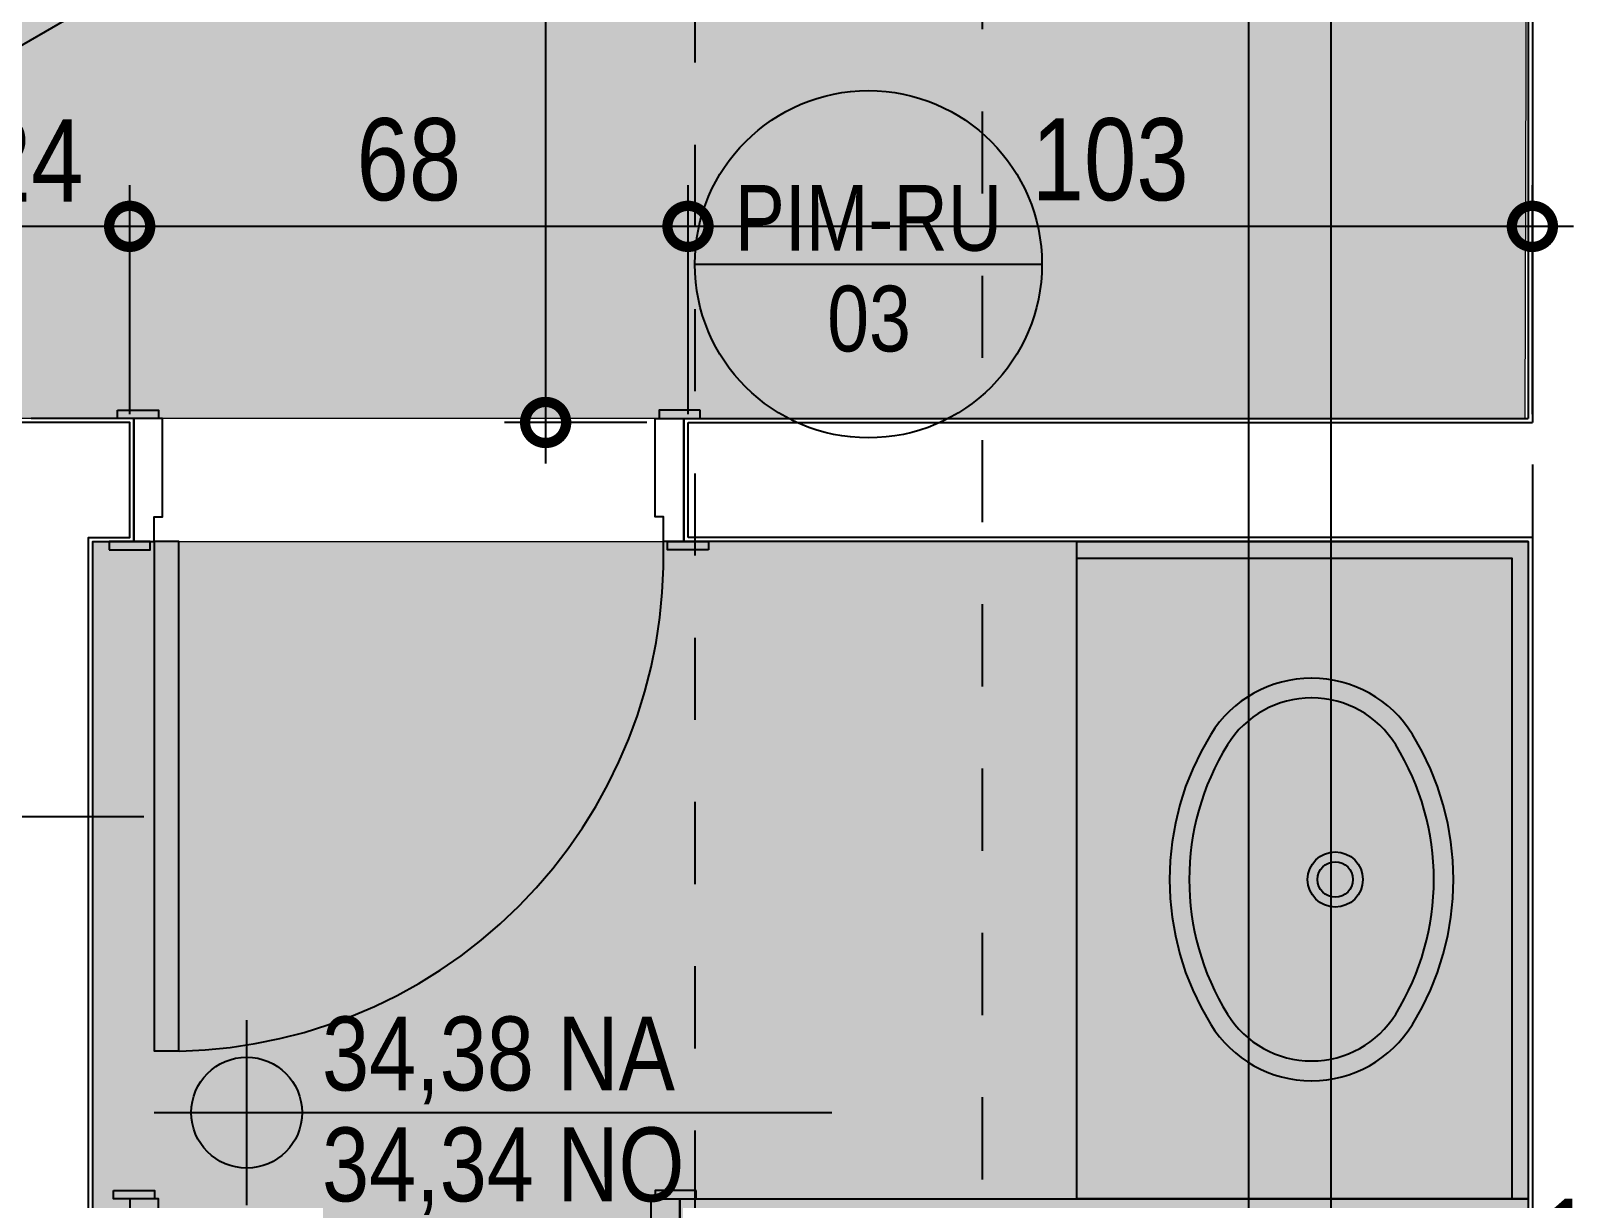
# Model space of a CAD drawing. Header units: metres. Extents: x -23 to 570, y -54 to 184.
# Drawn here: x -6.838 to -4.94, y 5.136 to 6.557 of the extents above; entities that cross this region are included whole.
import ezdxf
from ezdxf.enums import TextEntityAlignment as Align

# ---------------------------------------------------------------- set-up
doc = ezdxf.new("R2010")
doc.units = ezdxf.units.M
doc.header["$PDMODE"] = 35
for name, pattern in [('DASHEDX2', [1.5, 1, -0.5]), ('PUC$0$DASHEDX2', [1.5, 1, -0.5]), ('PUC$0$HIDDEN2', [0.1875, 0.125, -0.0625])]:
    doc.linetypes.add(name, pattern=pattern)
for name, color, linetype in [('1', 232, 'DASHEDX2'), ('ARQ-DIM', 2, 'Continuous'), ('ARQ-DIM.', 2, 'Continuous'), ('ARQ-PRJ', 7, 'DASHEDX2'), ('ARQ-SIM', 1, 'Continuous'), ('PUC$0$ARQ-ALV ACAB', 4, 'Continuous'), ('PUC$0$ARQ-ALV OSSO', 5, 'Continuous'), ('PUC$0$ARQ-CAX @ 1', 1, 'Continuous'), ('PUC$0$ARQ-DRYWALL', 7, 'Continuous'), ('PUC$0$ARQ-HID', 7, 'Continuous'), ('PUC$0$ARQ-PRJ', 7, 'PUC$0$DASHEDX2')]:
    doc.layers.add(name, color=color, linetype=linetype)
doc.layers.add('PUC$0$ARQ-FORRO', color=9, linetype='Continuous', lineweight=5)
doc.styles.add('Adesa', font='ARIALN.TTF')
doc.dimstyles.new('ADESA 1-0050', dxfattribs={"dimtxt": 0.1, "dimasz": 0.1, "dimexe": 0.05, "dimexo": 0.05, "dimgap": 0.03, "dimtad": 1, "dimdec": 1, "dimlfac": 100, "dimzin": 12, "dimtxsty": 'Adesa', "dimblk": 'DOTSMALL', "dimcen": 1, "dimdle": 0.05, "dimclrd": 1, "dimclre": 1, "dimclrt": 256, "dimazin": 3, "dimtm": 1e-09, "dimtfac": 1, "dimtdec": 1, "dimtmove": 1, "dimatfit": 0, "dimldrblk": 'DOTSMALL', "dimfxl": 0.8, "dimtvp": 2, "dimtolj": 1, "dimtzin": 0, "dimarcsym": 0})

# ---------------------------------------------------------------- blocks, each defined once
blk = doc.blocks.new('_DotSmall')
at = {"color": 0, "linetype": 'ByBlock', "const_width": 0.5}
blk.add_lwpolyline([(-0.0625, 0, 1), (0.0625, 0, 1)], format="xyb", close=True, dxfattribs=at)
blk = doc.blocks.new('*D374')
at = {"layer": 'ARQ-DIM', "color": 1, "lineweight": -2, "transparency": 16777216}
for p, q in [((-6.0384, 6.0912), (-6.0384, 6.3699)), ((-5.01, 6.0912), (-5.01, 6.3699)), ((-4.96, 6.3199), (-6.0884, 6.3199))]:
    blk.add_line(p, q, dxfattribs=at)
at = {"layer": 'Defpoints', "color": 0, "transparency": 16777216}
for p in [(-6.0384, 6.3199), (-6.0384, 6.0412, 0), (-5.01, 6.0412, 0)]:
    blk.add_point(p, dxfattribs=at)
at = {"layer": 'ARQ-DIM', "color": 1, "lineweight": -2, "transparency": 16777216, "xscale": 0.1, "yscale": 0.1, "zscale": 0.1, "rotation": 180}
blk.add_blockref('_DotSmall', (-6.0384, 6.3199), dxfattribs=at)
at = {"layer": 'ARQ-DIM', "color": 1, "lineweight": -2, "transparency": 16777216, "xscale": 0.1, "yscale": 0.1, "zscale": 0.1}
blk.add_blockref('_DotSmall', (-5.01, 6.3199), dxfattribs=at)
at = {"layer": 'ARQ-DIM', "transparency": 16777216, "insert": (-5.5242, 6.4009), "char_height": 0.1, "attachment_point": 5, "style": 'Adesa'}
blk.add_mtext('\\A1;103', dxfattribs=at)
blk = doc.blocks.new('*D375')
at = {"layer": 'ARQ-DIM', "color": 1, "lineweight": -2, "transparency": 16777216}
for p, q in [((-6.7184, 6.0912), (-6.7184, 6.3699)), ((-6.0384, 6.0912), (-6.0384, 6.3699)), ((-5.9884, 6.3199), (-6.7684, 6.3199))]:
    blk.add_line(p, q, dxfattribs=at)
at = {"layer": 'Defpoints', "color": 0, "transparency": 16777216}
for p in [(-6.7184, 6.3199), (-6.7184, 6.0412, 0), (-6.0384, 6.0412, 0)]:
    blk.add_point(p, dxfattribs=at)
at = {"layer": 'ARQ-DIM', "color": 1, "lineweight": -2, "transparency": 16777216, "xscale": 0.1, "yscale": 0.1, "zscale": 0.1, "rotation": 180}
blk.add_blockref('_DotSmall', (-6.7184, 6.3199), dxfattribs=at)
at = {"layer": 'ARQ-DIM', "color": 1, "lineweight": -2, "transparency": 16777216, "xscale": 0.1, "yscale": 0.1, "zscale": 0.1}
blk.add_blockref('_DotSmall', (-6.0384, 6.3199), dxfattribs=at)
at = {"layer": 'ARQ-DIM', "transparency": 16777216, "insert": (-6.3784, 6.4009), "char_height": 0.1, "attachment_point": 5, "style": 'Adesa'}
blk.add_mtext('\\A1;68', dxfattribs=at)
blk = doc.blocks.new('*D376')
at = {"layer": 'ARQ-DIM', "color": 1, "lineweight": -2, "transparency": 16777216}
for p, q in [((-6.9584, 6.0912), (-6.9584, 6.3699)), ((-6.7184, 6.0912), (-6.7184, 6.3699)), ((-6.6684, 6.3199), (-7.0084, 6.3199))]:
    blk.add_line(p, q, dxfattribs=at)
at = {"layer": 'Defpoints', "color": 0, "transparency": 16777216}
for p in [(-6.9584, 6.3199), (-6.9584, 6.0412, 0), (-6.7184, 6.0412, 0)]:
    blk.add_point(p, dxfattribs=at)
at = {"layer": 'ARQ-DIM', "color": 1, "lineweight": -2, "transparency": 16777216, "xscale": 0.1, "yscale": 0.1, "zscale": 0.1, "rotation": 180}
blk.add_blockref('_DotSmall', (-6.9584, 6.3199), dxfattribs=at)
at = {"layer": 'ARQ-DIM', "color": 1, "lineweight": -2, "transparency": 16777216, "xscale": 0.1, "yscale": 0.1, "zscale": 0.1}
blk.add_blockref('_DotSmall', (-6.7184, 6.3199), dxfattribs=at)
at = {"layer": 'ARQ-DIM', "transparency": 16777216, "insert": (-6.8384, 6.4001), "char_height": 0.1, "attachment_point": 5, "style": 'Adesa'}
blk.add_mtext('\\A1;24', dxfattribs=at)
blk = doc.blocks.new('*D394')
at = {"layer": 'ARQ-DIM', "color": 1, "lineweight": -2, "transparency": 16777216}
for p, q in [((-6.2118, 7.5912), (-6.2118, 6.0312)), ((-6.2151, 7.5412), (-6.2618, 7.5412)), ((-6.0884, 6.0812), (-6.2618, 6.0812))]:
    blk.add_line(p, q, dxfattribs=at)
at = {"layer": 'Defpoints', "color": 0, "transparency": 16777216}
for p in [(-6.1651, 7.5412, 0), (-6.2118, 6.0812), (-6.0384, 6.0812, 0)]:
    blk.add_point(p, dxfattribs=at)
at = {"layer": 'ARQ-DIM', "color": 1, "lineweight": -2, "transparency": 16777216, "xscale": 0.1, "yscale": 0.1, "zscale": 0.1}
for p, rotation in [((-6.2118, 7.5412), 90), ((-6.2118, 6.0812), 270)]:
    blk.add_blockref('_DotSmall', p, dxfattribs=dict(at, rotation=rotation))
at = {"layer": 'ARQ-DIM', "transparency": 16777216, "insert": (-6.2929, 6.8112), "char_height": 0.1, "attachment_point": 5, "rotation": 90, "style": 'Adesa'}
blk.add_mtext('\\A1;146', dxfattribs=at)
blk = doc.blocks.new('NipAcOs')
at = {"layer": 'ARQ-SIM'}
h = blk.add_hatch(color=256, dxfattribs=at)
h.dxf.hatch_style = 1
h.paths.add_polyline_path([(0, 0.15, 0.414214), (-0.15, 0), (0, 0)])
h.paths.add_polyline_path([(0.15, 0), (0, 0), (0, -0.15, 0.414214)])
for p, q in [((0, -0.25), (0, 0.25)), ((-0.25, 0), (0.15, 0)), ((0.15, 0), (1.5834, 0))]:
    blk.add_line(p, q, dxfattribs=at)
blk.add_circle((0, 0), 0.15, dxfattribs=at)
at = {"style": 'Adesa'}
for p in [(0.204, 0.06), (0.204, -0.24)]:
    blk.add_attdef('000,00', p, '', height=0.2, dxfattribs=at)
blk = doc.blocks.new('TIPO COTA$0$Chamada_planta')
at = {"layer": 'ARQ-SIM'}
blk.add_line((-1.409, 0), (1.409, 0), dxfattribs=at)
blk.add_circle((0, 0), 1.409, dxfattribs=at)
at = {"layer": 'ARQ-SIM', "color": 2, "style": 'Adesa'}
for tag, p in [('NUMERO', (0, 0.234)), ('C.D.', (0, -0.272))]:
    blk.add_attdef(tag, text='', height=0.5, dxfattribs=at).set_placement(p, align=Align.MIDDLE_CENTER)
blk = doc.blocks.new('*U2441')
blk.add_lwpolyline([(0.4, -0.55), (-0.4, -0.55), (-0.4, 0), (0.4, 0)], close=True)
at = {"ltscale": 0.005}
for radius in [0.0336, 0.0216]:
    blk.add_circle((0.0113, -0.2351), radius, dxfattribs=at)
at = {"linetype": 'PUC$0$HIDDEN2', "ltscale": 100}
for centre, radius, start, end in [((0.0113, -0.4273), 0.3363, 58.3318, 121.6682), ((-0.0896, -0.2637), 0.1441, 121.6682, 180), ((0.1121, -0.2637), 0.1441, 0, 58.3318), ((-0.0896, -0.2641), 0.1441, 180, 238.3318), ((0.0113, -0.1006), 0.3363, 238.3318, 301.6682)]:
    blk.add_arc(centre, radius, start, end, dxfattribs=at)
at = {"ltscale": 0.005}
for centre, radius, start, end in [((0.0113, -0.4273), 0.3123, 58.3318, 121.6682), ((-0.0896, -0.2637), 0.1201, 121.6682, 180)]:
    blk.add_arc(centre, radius, start, end, dxfattribs=at)
at = {"linetype": 'Continuous'}
for centre, radius, start, end in [((0.1121, -0.2637), 0.1201, 0, 58.3318), ((0.1121, -0.2641), 0.1201, 301.6682, 0), ((0.0113, -0.1006), 0.3123, 238.3318, 301.6682)]:
    blk.add_arc(centre, radius, start, end, dxfattribs=at)
for centre, radius, start, end in [((-0.0896, -0.2641), 0.1201, 180, 238.3318), ((0.1121, -0.2641), 0.1441, 301.6682, 0)]:
    blk.add_arc(centre, radius, start, end)
blk = doc.blocks.new('*U2437')
for points in [[(-0.045, 0.01), (0.005, 0.01), (0.005, 0), (-0.045, 0)], [(0.665, 0.01), (0.615, 0.01), (0.615, 0), (0.665, 0)], [(-0.055, -0.16), (-0.005, -0.16), (-0.005, -0.15), (-0.055, -0.15)], [(0, -0.15), (0, -0.77), (0.03, -0.77), (0.03, -0.15)], [(0.675, -0.16), (0.625, -0.16), (0.625, -0.15), (0.675, -0.15)]]:
    blk.add_lwpolyline(points, close=True)
for points in [[(-0.04, -0.15), (0, -0.15), (0, -0.12), (0.01, -0.12), (0.01, 0), (-0.025, 0), (-0.025, -0.15)], [(0.66, -0.15), (0.62, -0.15), (0.62, -0.12), (0.61, -0.12), (0.61, 0), (0.645, 0), (0.645, -0.15)]]:
    blk.add_lwpolyline(points)
at = {"layer": 'PUC$0$ARQ-PRJ'}
blk.add_arc((0.0179, -0.1679), 0.6024, 268.2986, 1.7014, dxfattribs=at)
blk = doc.blocks.new('*U2438')
for points in [[(-0.045, -0.05), (0.005, -0.05), (0.005, -0.06), (-0.045, -0.06)], [(0.665, -0.05), (0.615, -0.05), (0.615, -0.06), (0.665, -0.06)], [(-0.055, -0.16), (-0.005, -0.16), (-0.005, -0.15), (-0.055, -0.15)], [(0, -0.15), (0, -0.77), (0.03, -0.77), (0.03, -0.15)], [(0.675, -0.16), (0.625, -0.16), (0.625, -0.15), (0.675, -0.15)]]:
    blk.add_lwpolyline(points, close=True)
for points in [[(-0.04, -0.15), (0, -0.15), (0, -0.12), (0.01, -0.12), (0.01, -0.06), (-0.025, -0.06), (-0.025, -0.15)], [(0.66, -0.15), (0.62, -0.15), (0.62, -0.12), (0.61, -0.12), (0.61, -0.06), (0.645, -0.06), (0.645, -0.15)]]:
    blk.add_lwpolyline(points)
at = {"layer": 'PUC$0$ARQ-PRJ'}
blk.add_arc((0.0179, -0.1679), 0.6024, 268.2986, 1.7014, dxfattribs=at)
blk = doc.blocks.new('PUC$0$forro area comum')
at = {"layer": 'PUC$0$ARQ-FORRO'}
h = blk.add_hatch(color=256, dxfattribs=at)
h.dxf.hatch_style = 1
h.paths.add_polyline_path([(-8.6575, 6.0862), (-8.6534, 8.4249), (-7.1734, 8.4249), (-7.1734, 7.5362), (-5.015, 7.5362), (-5.0192, 6.0862)])
h = blk.add_hatch(color=256, dxfattribs=at)
h.dxf.hatch_style = 1
h.paths.add_polyline_path([(-6.7634, 5.9362), (-5.015, 5.9362), (-5.015, 5.0462), (-5.1216, 5.0462), (-5.1216, 4.1049), (-6.7634, 4.1049)])
at = {"layer": 'PUC$0$ARQ-FORRO', "elevation": 0}
for points in [[(-8.6575, 6.0862), (-8.6534, 8.4249), (-7.1734, 8.4249), (-7.1734, 7.5362), (-5.015, 7.5362), (-5.0192, 6.0862)], [(-6.7634, 5.9362), (-5.015, 5.9362), (-5.015, 5.0462), (-5.1216, 5.0462), (-5.1216, 4.1049), (-6.7634, 4.1049)]]:
    blk.add_lwpolyline(points, close=True, dxfattribs=at)
blk = doc.blocks.new('PUC')
at = {"layer": 'PUC$0$ARQ-ALV ACAB'}
for p, q in [((-6.0434, 5.9362, 0), (-6.0434, 6.0862, 0)), ((-6.0434, 6.0862, 0), (-5.015, 6.0862, 0)), ((-5.015, 5.9362, 0), (-6.0434, 5.9362, 0))]:
    blk.add_line(p, q, dxfattribs=at)
at = {"layer": 'PUC$0$ARQ-ALV ACAB', "elevation": 0}
for points in [[(-5.015, 7.5362), (-5.015, 6.0862)], [(-5.015, 5.9362), (-5.015, 4.1049), (-6.7634, 4.1049), (-6.7634, 5.9362), (-6.7134, 5.9362), (-6.7134, 6.0862), (-6.8384, 6.0862)]]:
    blk.add_lwpolyline(points, dxfattribs=at)
at = {"layer": 'PUC$0$ARQ-ALV OSSO'}
for p, q in [((-6.0384, 5.9412, 0), (-6.0384, 6.0812, 0)), ((-6.0384, 6.0812, 0), (-5.01, 6.0812, 0)), ((-5.01, 5.9412, 0), (-6.0384, 5.9412, 0))]:
    blk.add_line(p, q, dxfattribs=at)
at = {"layer": 'PUC$0$ARQ-ALV OSSO', "elevation": 0}
for points in [[(-5.01, 7.5412), (-5.01, 6.0812)], [(-6.7684, 4.0999), (-6.7684, 5.9412), (-6.7184, 5.9412), (-6.7184, 6.0812), (-6.9584, 6.0812)], [(-5.01, 5.9412), (-5.01, 4.0999)]]:
    blk.add_lwpolyline(points, dxfattribs=at)
at = {"layer": 'PUC$0$ARQ-DRYWALL'}
blk.add_polyline3d([(-6.0483, 5.0462, 0), (-6.0483, 5.1362, 0), (-5.015, 5.1362, 0)], dxfattribs=at)
at = {"layer": 'PUC$0$ARQ-HID', "elevation": 0}
for points in [[(-5.565, 5.9362), (-5.015, 5.9362), (-5.015, 5.1362)], [(-5.565, 5.9162), (-5.035, 5.9162), (-5.035, 5.1362)]]:
    blk.add_lwpolyline(points, dxfattribs=at)
at = {"layer": 'PUC$0$ARQ-CAX @ 1'}
for name, p in [('*U2437', (-6.6884, 6.0862, 0)), ('*U2438', (-6.6933, 5.1963, 0))]:
    blk.add_blockref(name, p, dxfattribs=at)
at = {"layer": 'PUC$0$ARQ-FORRO'}
blk.add_blockref('PUC$0$forro area comum', (0, 0), dxfattribs=at)
at = {"layer": 'PUC$0$ARQ-HID', "extrusion": (4.32089e-06, 8.65313e-07, 1), "rotation": 269.9999999998287}
blk.add_blockref('*U2441', (-5.015, 5.5362, 0), dxfattribs=at)
blk = doc.blocks.new('*D1357')
at = {"layer": 'ARQ-DIM.', "color": 1, "lineweight": -2, "transparency": 16777216}
for p, q in [((-5.065, 4.8585), (-5.0212, 5.0045)), ((-5.0212, 5.0045), (-4.8517, 5.0045)), ((-5.115, 4.8049), (-5.115, 4.9085)), ((-5.015, 4.8049), (-5.015, 4.9085)), ((-5.115, 4.8585), (-5.215, 4.8585)), ((-5.015, 4.8585), (-5.115, 4.8585)), ((-5.015, 4.8585), (-5.115, 4.8585)), ((-5.015, 4.8585), (-4.915, 4.8585))]:
    blk.add_line(p, q, dxfattribs=at)
at = {"layer": 'Defpoints', "color": 0, "transparency": 16777216}
for p in [(-5.115, 4.8585), (-5.115, 4.7549, 0), (-5.015, 4.7549, 0)]:
    blk.add_point(p, dxfattribs=at)
at = {"layer": 'ARQ-DIM.', "color": 1, "lineweight": -2, "transparency": 16777216, "xscale": 0.1, "yscale": 0.1, "zscale": 0.1}
blk.add_blockref('_DotSmall', (-5.115, 4.8585), dxfattribs=at)
at = {"layer": 'ARQ-DIM.', "color": 1, "lineweight": -2, "transparency": 16777216, "xscale": 0.1, "yscale": 0.1, "zscale": 0.1, "rotation": 180}
blk.add_blockref('_DotSmall', (-5.015, 4.8585), dxfattribs=at)
at = {"layer": 'ARQ-DIM.', "transparency": 16777216, "insert": (-4.9364, 5.0856), "char_height": 0.1, "attachment_point": 5, "style": 'Adesa'}
blk.add_mtext('\\A1;10', dxfattribs=at)
blk = doc.blocks.new('A$C4d6e7122')
at = {"layer": 'ARQ-PRJ', "ltscale": 50}
for p, q in [((1.6728, 0.1332), (1.6728, -4.626, 0)), ((1.7728, 0.1332), (1.7728, -4.626, 0)), ((1.1742, -2.1747, 0), (-0.1749, -2.9535, 0))]:
    blk.add_line(p, q, dxfattribs=at)
blk = doc.blocks.new('est-lo-07-6sb-r00')
at = {"layer": '1'}
for p, q in [((-567.98997, 475.98646), (-567.98997, 799.423959)), ((-602.98997, 781.923959), (-602.98997, 475.98646))]:
    blk.add_line(p, q, dxfattribs=at)
blk.add_lwpolyline([(-500.999721, 842.98646), (-500.999721, 491.986718)], dxfattribs=at)

msp = doc.modelspace()

# ---------------------------------------------------------------- block references
msp.add_blockref('PUC', (0, 0))
at = {"linetype": 'Continuous', "xscale": 0.01, "yscale": 0.01, "zscale": 0.01}
msp.add_blockref('est-lo-07-6sb-r00', (0, 0), dxfattribs=at)
at = {"layer": 'ARQ-DIM'}
msp.add_blockref('A$C4d6e7122', (-7.0284, 9.2899, 0), dxfattribs=at)
at = {"layer": 'ARQ-SIM'}
ref = msp.add_blockref('TIPO COTA$0$Chamada_planta', (-5.8187, 6.2738, 0), dxfattribs=dict(at, xscale=0.15, yscale=0.15, zscale=0.15))
ref.add_attrib('NUMERO', 'PIM-RU', dxfattribs={"color": 2, "height": 0.08, "style": 'Adesa'}).set_placement((-5.8187, 6.3302, 0), align=Align.MIDDLE_CENTER)
ref.add_attrib('C.D.', '03', dxfattribs={"color": 2, "height": 0.08, "style": 'Adesa'}).set_placement((-5.8179, 6.2077, 0), align=Align.MIDDLE_CENTER)
ref = msp.add_blockref('NipAcOs', (-7.4138, 5.6014), dxfattribs=dict(at, xscale=0.45, yscale=0.45, zscale=0.45))
ref.add_attrib('000,00', '34,34 NO', (-7.322, 5.4934), dxfattribs={"layer": '0', "color": 2, "height": 0.09, "style": 'Adesa'})
ref.add_attrib('000,00', '34,38 NA', (-7.322, 5.6284), dxfattribs={"layer": '0', "color": 2, "height": 0.09, "style": 'Adesa'})
ref = msp.add_blockref('NipAcOs', (-6.5759, 5.2411, 0), dxfattribs=dict(at, xscale=0.45, yscale=0.45, zscale=0.45))
ref.add_attrib('000,00', '34,34 NO', (-6.4841, 5.1331, 0), dxfattribs={"layer": '0', "color": 2, "height": 0.09, "style": 'Adesa'})
ref.add_attrib('000,00', '34,38 NA', (-6.4841, 5.2681, 0), dxfattribs={"layer": '0', "color": 2, "height": 0.09, "style": 'Adesa'})

# ---------------------------------------------------------------- dimensions: what is measured, and where the dimension line sits
at = {"layer": 'ARQ-DIM'}
for base, p1, p2, angle, picture, middle in [((-6.2118, 6.0812), (-6.1651, 7.5412, 0), (-6.0384, 6.0812, 0), 270, '*D394', (-6.2929, 6.8112)), ((-6.9584, 6.3199), (-6.7184, 6.0412, 0), (-6.9584, 6.0412, 0), 180, '*D376', (-6.8384, 6.4001)), ((-6.7184, 6.3199), (-6.0384, 6.0412, 0), (-6.7184, 6.0412, 0), 180, '*D375', (-6.3784, 6.4009))]:
    dim = msp.add_linear_dim(base=base, p1=p1, p2=p2, angle=angle, dimstyle='ADESA 1-0050', dxfattribs=at)
    dim.commit()
    dim.dimension.update_dxf_attribs({"geometry": picture, "text_midpoint": middle})
dim = msp.add_linear_dim(base=(-6.0384, 6.3199), p1=(-5.01, 6.0412, 0), p2=(-6.0384, 6.0412, 0), angle=180, dimstyle='ADESA 1-0050', override={"dimdec": 0}, dxfattribs=at)
dim.commit()
dim.dimension.update_dxf_attribs({"geometry": '*D374', "text_midpoint": (-5.5242, 6.4009)})
at = {"layer": 'ARQ-DIM.'}
dim = msp.add_linear_dim(base=(-5.115, 4.8585), p1=(-5.015, 4.7549, 0), p2=(-5.115, 4.7549, 0), dimstyle='ADESA 1-0050', dxfattribs=at)
dim.commit()
dim.dimension.update_dxf_attribs({"geometry": '*D1357', "text_midpoint": (-4.9912, 5.0856)})

doc.saveas('drawing.dxf')
